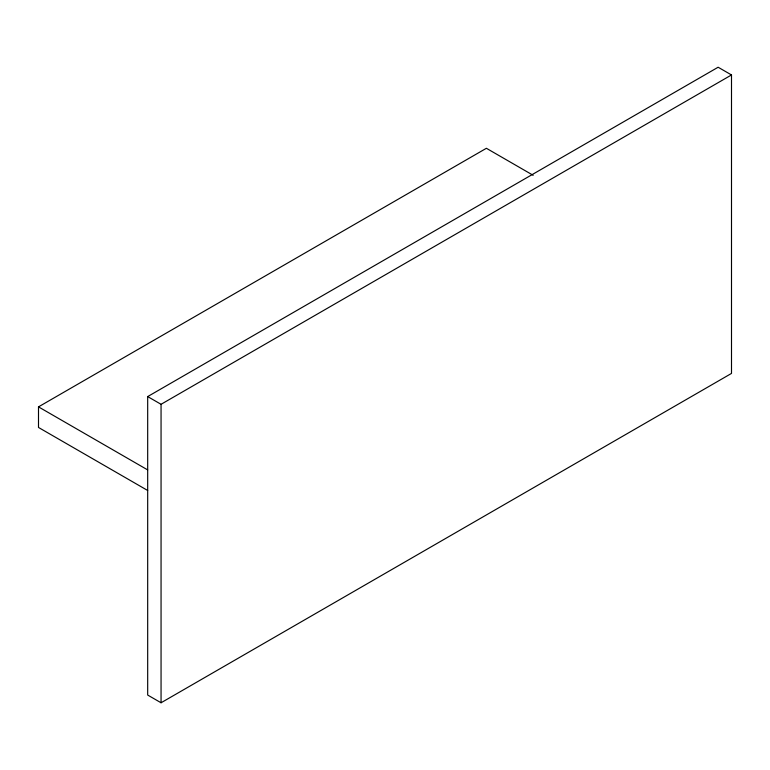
<?xml version="1.0" encoding="UTF-8"?>
<svg xmlns="http://www.w3.org/2000/svg" width="770" height="770" viewBox="0 0 770 770"><rect width="100%" height="100%" fill="white"/><g stroke="black" fill="none" stroke-linecap="round" stroke-linejoin="round"><path stroke-width="1.16" d="M147.686 490.49L38.5 427.456L38.5 406.868L486.39 148.283L533.177 175.3M147.686 396.579L718.131 67.231L731.5 74.95L731.5 373.421L161.055 702.769L147.686 695.05L147.686 396.579L161.055 404.298L731.5 74.95M38.5 406.868L147.686 469.912M161.055 404.298L161.055 702.769"/></g></svg>
